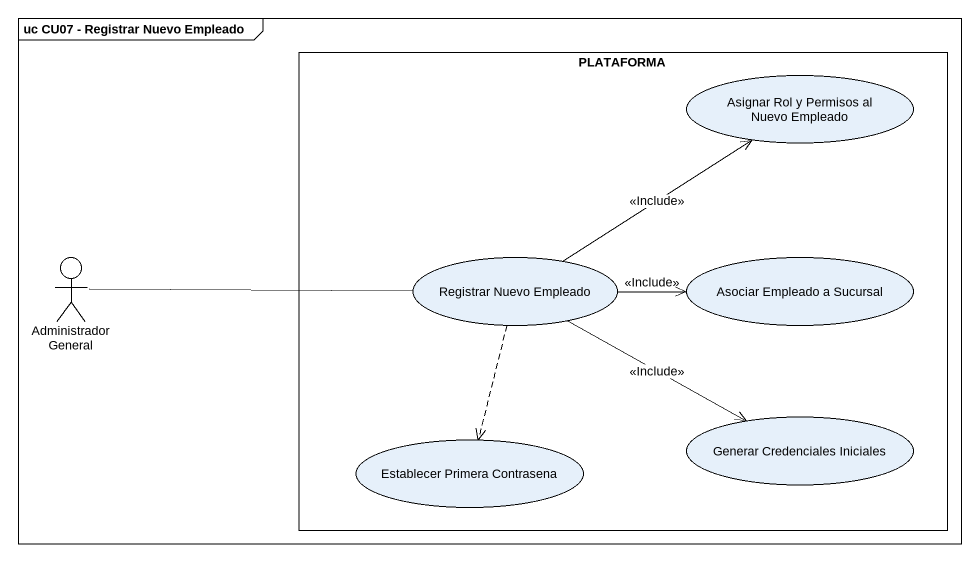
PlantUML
@startuml
mainframe uc CU07 - Registrar Nuevo Empleado
rectangle PLATAFORMA {
  usecase "Asignar Rol y Permisos al Nuevo Empleado" as Asignar_Rol_y_Permisos_al
  usecase "Registrar Nuevo Empleado" as Registrar_Nuevo_Empleado
  usecase "Asociar Empleado a Sucursal" as Asociar_Empleado_a_Sucursal
  usecase "Establecer Primera Contrasena" as Establecer_Primera
  usecase "Generar Credenciales Iniciales" as Generar_Credenciales
}
actor "Administrador General" as Administrador_General
Administrador_General -right- Registrar_Nuevo_Empleado
Registrar_Nuevo_Empleado -up-> Asignar_Rol_y_Permisos_al : <<Include>>
Registrar_Nuevo_Empleado -right-> Asociar_Empleado_a_Sucursal : <<Include>>
Registrar_Nuevo_Empleado ..> Establecer_Primera
Registrar_Nuevo_Empleado -right-> Generar_Credenciales : <<Include>>
@enduml
